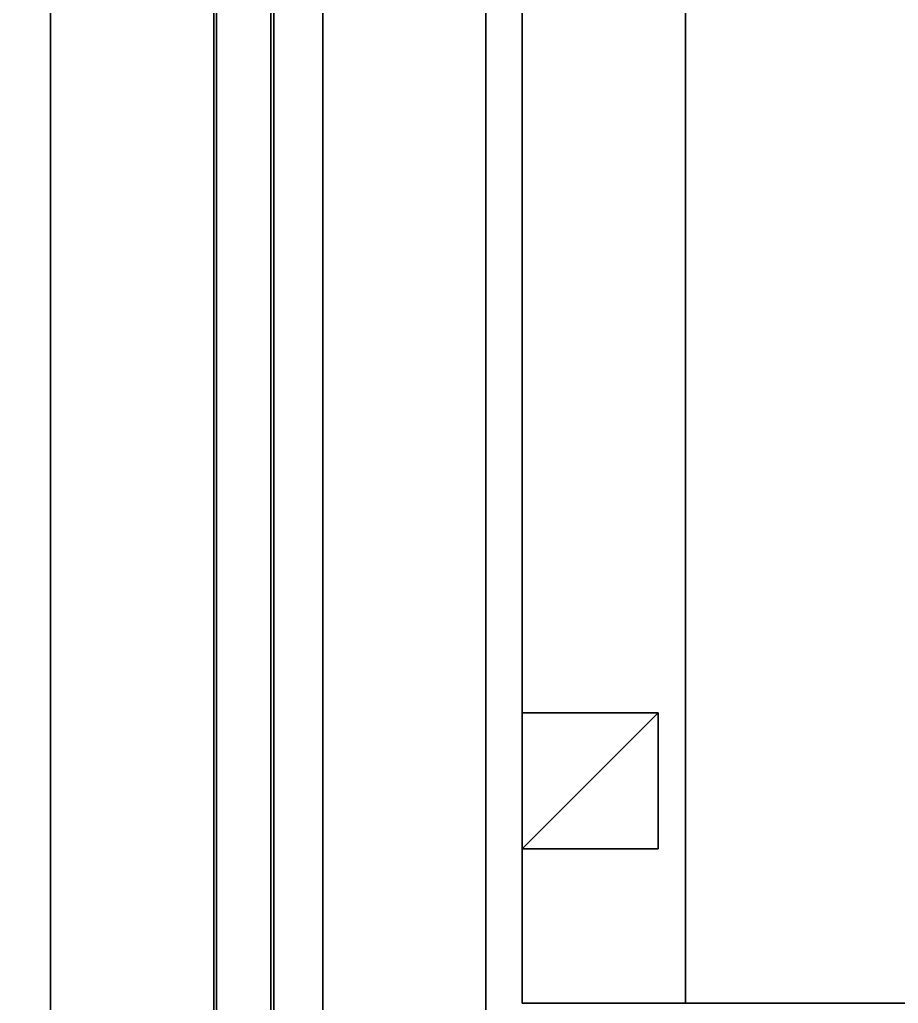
# Model space of a CAD drawing. Extents: x 0 to 4257, y -4384 to 0.
# Drawn here: x 146.6 to 243.5, y -1737.5 to -1629.1 of the extents above; entities that cross this region are included whole.
import ezdxf

# ---------------------------------------------------------------- set-up
doc = ezdxf.new("R2010")
doc.units = 0
for name, color, linetype in [('LAYER0', 7, 'CONTINUOUS'), ('LAYER1', 7, 'CONTINUOUS'), ('LAYER10', 7, 'CONTINUOUS'), ('LAYER11', 7, 'CONTINUOUS'), ('LAYER17', 9, 'CONTINUOUS'), ('LAYER18', 7, 'CONTINUOUS'), ('LAYER20', 9, 'CONTINUOUS'), ('LAYER3', 7, 'CONTINUOUS'), ('LAYER30', 7, 'CONTINUOUS'), ('LAYER32', 7, 'CONTINUOUS'), ('LAYER33', 253, 'CONTINUOUS'), ('LAYER342', 7, 'CONTINUOUS'), ('LAYER346', 7, 'CONTINUOUS'), ('LAYER40', 7, 'CONTINUOUS'), ('LAYER42', 7, 'CONTINUOUS'), ('LAYER43', 253, 'CONTINUOUS'), ('LAYER50', 7, 'CONTINUOUS'), ('LAYER52', 7, 'CONTINUOUS'), ('LAYER53', 253, 'CONTINUOUS'), ('LAYER60', 7, 'CONTINUOUS'), ('LAYER62', 7, 'CONTINUOUS'), ('LAYER63', 253, 'CONTINUOUS'), ('LAYER70', 7, 'CONTINUOUS'), ('LAYER72', 7, 'CONTINUOUS'), ('LAYER73', 253, 'CONTINUOUS'), ('LAYER9', 7, 'CONTINUOUS')]:
    doc.layers.add(name, color=color, linetype=linetype)

msp = doc.modelspace()

# ---------------------------------------------------------------- linework, layer by layer
at = {"layer": 'LAYER0'}
for points, invisible_edges in [([(609, -946, 359), (0, -4366, 359), (0, -946, 359), (609, -946, 359)], 1), ([(0, -4366, 359), (609, -946, 359), (4239, -4366, 359), (0, -4366, 359)], 3), ([(4239, -4366, 364), (0, -946, 364), (0, -4366, 364), (4239, -4366, 364)], 1), ([(0, -946, 364), (4239, -4366, 364), (609, -946, 364), (0, -946, 364)], 3)]:
    msp.add_3dface(points, dxfattribs=dict(at, invisible_edges=invisible_edges))
at = {"layer": 'LAYER1'}
for points, invisible_edges in [([(0, -946, 364), (150, -1096, 364), (0, -4366, 364), (0, -946, 364)], 3), ([(150, -4216, 364), (0, -4366, 364), (150, -1096, 364), (150, -4216, 364)], 3), ([(150, -1096, 364), (150, -4216, 2700), (150, -4216, 364), (150, -1096, 364)], 1), ([(150, -4216, 2700), (150, -1096, 364), (150, -1096, 2700), (150, -4216, 2700)], 1)]:
    msp.add_3dface(points, dxfattribs=dict(at, invisible_edges=invisible_edges))
at = {"layer": 'LAYER10', "invisible_edges": 1}
for points in [[(174.6, -1786.5, 2064.5), (670, -1144, 2064.5), (174.6, -1144, 2064.5), (174.6, -1786.5, 2064.5)], [(670, -1144, 2064.5), (174.6, -1786.5, 2064.5), (670, -1786.5, 2064.5), (670, -1144, 2064.5)], [(174.6, -1144, 2046.5), (174.6, -1786.5, 2064.5), (174.6, -1144, 2064.5), (174.6, -1144, 2046.5)], [(174.6, -1786.5, 2064.5), (174.6, -1144, 2046.5), (174.6, -1786.5, 2046.5), (174.6, -1786.5, 2064.5)], [(670, -1786.5, 2046.5), (174.6, -1144, 2046.5), (670, -1144, 2046.5), (670, -1786.5, 2046.5)], [(174.6, -1144, 2046.5), (670, -1786.5, 2046.5), (174.6, -1786.5, 2046.5), (174.6, -1144, 2046.5)]]:
    msp.add_3dface(points, dxfattribs=at)
at = {"layer": 'LAYER11', "invisible_edges": 1}
for points in [[(174.6, -1786.5, 2356.75), (670, -1144, 2356.75), (174.6, -1144, 2356.75), (174.6, -1786.5, 2356.75)], [(670, -1144, 2356.75), (174.6, -1786.5, 2356.75), (670, -1786.5, 2356.75), (670, -1144, 2356.75)], [(174.6, -1144, 2338.75), (174.6, -1786.5, 2356.75), (174.6, -1144, 2356.75), (174.6, -1144, 2338.75)], [(174.6, -1786.5, 2356.75), (174.6, -1144, 2338.75), (174.6, -1786.5, 2338.75), (174.6, -1786.5, 2356.75)], [(670, -1786.5, 2338.75), (174.6, -1144, 2338.75), (670, -1144, 2338.75), (670, -1786.5, 2338.75)], [(174.6, -1144, 2338.75), (670, -1786.5, 2338.75), (174.6, -1786.5, 2338.75), (174.6, -1144, 2338.75)]]:
    msp.add_3dface(points, dxfattribs=at)
at = {"layer": 'LAYER17', "invisible_edges": 1}
for points in [[(150, -1144, 444), (750, -3768, 444), (150, -3768, 444), (150, -1144, 444)], [(750, -3768, 444), (150, -1144, 444), (750, -1144, 444), (750, -3768, 444)], [(150, -3768, 462), (150, -1144, 444), (150, -3768, 444), (150, -3768, 462)], [(150, -1144, 444), (150, -3768, 462), (150, -1144, 462), (150, -1144, 444)], [(750, -1144, 462), (150, -3768, 462), (750, -3768, 462), (750, -1144, 462)], [(150, -3768, 462), (750, -1144, 462), (150, -1144, 462), (150, -3768, 462)]]:
    msp.add_3dface(points, dxfattribs=at)
at = {"layer": 'LAYER18', "invisible_edges": 1}
for points in [[(180, -1144, 444), (180, -3768, 364), (180, -3768, 444), (180, -1144, 444)], [(180, -3768, 364), (180, -1144, 444), (180, -1144, 364), (180, -3768, 364)], [(198, -1144, 364), (180, -3768, 364), (180, -1144, 364), (198, -1144, 364)], [(180, -3768, 364), (198, -1144, 364), (198, -3768, 364), (180, -3768, 364)], [(198, -3768, 444), (180, -1144, 444), (180, -3768, 444), (198, -3768, 444)], [(180, -1144, 444), (198, -3768, 444), (198, -1144, 444), (180, -1144, 444)], [(198, -1144, 364), (198, -3768, 444), (198, -3768, 364), (198, -1144, 364)], [(198, -3768, 444), (198, -1144, 364), (198, -1144, 444), (198, -3768, 444)]]:
    msp.add_3dface(points, dxfattribs=at)
at = {"layer": 'LAYER20', "invisible_edges": 1}
for points in [[(150, -3768, 2649), (750, -1144, 2649), (150, -1144, 2649), (150, -3768, 2649)], [(750, -1144, 2649), (150, -3768, 2649), (750, -3768, 2649), (750, -1144, 2649)], [(150, -1144, 2631), (150, -3768, 2649), (150, -1144, 2649), (150, -1144, 2631)], [(150, -3768, 2649), (150, -1144, 2631), (150, -3768, 2631), (150, -3768, 2649)], [(750, -3768, 2631), (150, -1144, 2631), (750, -1144, 2631), (750, -3768, 2631)], [(150, -1144, 2631), (750, -3768, 2631), (150, -3768, 2631), (150, -1144, 2631)]]:
    msp.add_3dface(points, dxfattribs=at)
at = {"layer": 'LAYER3', "invisible_edges": 1}
for points in [[(174.6, -1786.5, 1480), (670, -1144, 1480), (174.6, -1144, 1480), (174.6, -1786.5, 1480)], [(670, -1144, 1480), (174.6, -1786.5, 1480), (670, -1786.5, 1480), (670, -1144, 1480)], [(174.6, -1144, 1462), (174.6, -1786.5, 1480), (174.6, -1144, 1480), (174.6, -1144, 1462)], [(174.6, -1786.5, 1480), (174.6, -1144, 1462), (174.6, -1786.5, 1462), (174.6, -1786.5, 1480)], [(670, -1786.5, 1462), (174.6, -1144, 1462), (670, -1144, 1462), (670, -1786.5, 1462)], [(174.6, -1144, 1462), (670, -1786.5, 1462), (174.6, -1786.5, 1462), (174.6, -1144, 1462)]]:
    msp.add_3dface(points, dxfattribs=at)
at = {"layer": 'LAYER30', "invisible_edges": 1}
for points in [[(202, -1193, 502), (652, -1737.5, 502), (202, -1737.5, 502), (202, -1193, 502)], [(652, -1737.5, 502), (202, -1193, 502), (652, -1193, 502), (652, -1737.5, 502)], [(202, -1737.5, 520), (202, -1193, 502), (202, -1737.5, 502), (202, -1737.5, 520)], [(202, -1193, 502), (202, -1737.5, 520), (202, -1193, 520), (202, -1193, 502)], [(652, -1193, 520), (202, -1737.5, 520), (652, -1737.5, 520), (652, -1193, 520)], [(202, -1737.5, 520), (652, -1193, 520), (202, -1193, 520), (202, -1737.5, 520)], [(202, -1737.5, 520), (652, -1737.5, 502), (652, -1737.5, 520), (202, -1737.5, 520)], [(652, -1737.5, 502), (202, -1737.5, 520), (202, -1737.5, 502), (652, -1737.5, 502)]]:
    msp.add_3dface(points, dxfattribs=at)
at = {"layer": 'LAYER32', "invisible_edges": 1}
for points in [[(202, -1193, 590), (202, -1737.5, 520), (202, -1737.5, 590), (202, -1193, 590)], [(202, -1737.5, 520), (202, -1193, 590), (202, -1193, 520), (202, -1737.5, 520)], [(220, -1193, 520), (202, -1737.5, 520), (202, -1193, 520), (220, -1193, 520)], [(202, -1737.5, 520), (220, -1193, 520), (220, -1737.5, 520), (202, -1737.5, 520)], [(220, -1737.5, 590), (202, -1193, 590), (202, -1737.5, 590), (220, -1737.5, 590)], [(202, -1193, 590), (220, -1737.5, 590), (220, -1193, 590), (202, -1193, 590)], [(220, -1193, 520), (220, -1737.5, 590), (220, -1737.5, 520), (220, -1193, 520)], [(220, -1737.5, 590), (220, -1193, 520), (220, -1193, 590), (220, -1737.5, 590)], [(220, -1737.5, 590), (202, -1737.5, 520), (220, -1737.5, 520), (220, -1737.5, 590)], [(202, -1737.5, 520), (220, -1737.5, 590), (202, -1737.5, 590), (202, -1737.5, 520)]]:
    msp.add_3dface(points, dxfattribs=at)
at = {"layer": 'LAYER33'}
for points in [[(217, -1720.5, 520), (217, -1705.5, 520), (202, -1720.5, 520), (217, -1720.5, 520)], [(202, -1720.5, 520), (217, -1705.5, 520), (202, -1705.5, 520), (202, -1720.5, 520)], [(202, -1720.5, 520), (202, -1705.5, 520), (202, -1720.5, 504), (202, -1720.5, 520)], [(202, -1720.5, 504), (202, -1705.5, 520), (202, -1705.5, 504), (202, -1720.5, 504)], [(217, -1720.5, 504), (202, -1720.5, 504), (217, -1705.5, 504), (217, -1720.5, 504)], [(217, -1705.5, 504), (202, -1720.5, 504), (202, -1705.5, 504), (217, -1705.5, 504)], [(217, -1705.5, 504), (202, -1705.5, 504), (217, -1705.5, 520), (217, -1705.5, 504)], [(217, -1705.5, 520), (202, -1705.5, 504), (202, -1705.5, 520), (217, -1705.5, 520)], [(217, -1720.5, 504), (217, -1705.5, 504), (217, -1720.5, 520), (217, -1720.5, 504)], [(217, -1720.5, 520), (217, -1705.5, 504), (217, -1705.5, 520), (217, -1720.5, 520)], [(217, -1720.5, 520), (202, -1720.5, 520), (217, -1720.5, 504), (217, -1720.5, 520)], [(217, -1720.5, 504), (202, -1720.5, 520), (202, -1720.5, 504), (217, -1720.5, 504)]]:
    msp.add_3dface(points, dxfattribs=at)
at = {"layer": 'LAYER342', "invisible_edges": 1}
for points in [[(150, -1144, 1606.5), (150, -1786.5, 1486.5), (150, -1786.5, 1606.5), (150, -1144, 1606.5)], [(150, -1786.5, 1486.5), (150, -1144, 1606.5), (150, -1144, 1486.5), (150, -1786.5, 1486.5)], [(168, -1144, 1486.5), (150, -1786.5, 1486.5), (150, -1144, 1486.5), (168, -1144, 1486.5)], [(150, -1786.5, 1486.5), (168, -1144, 1486.5), (168, -1786.5, 1486.5), (150, -1786.5, 1486.5)], [(168, -1786.5, 1606.5), (150, -1144, 1606.5), (150, -1786.5, 1606.5), (168, -1786.5, 1606.5)], [(150, -1144, 1606.5), (168, -1786.5, 1606.5), (168, -1144, 1606.5), (150, -1144, 1606.5)], [(168, -1144, 1486.5), (168, -1786.5, 1606.5), (168, -1786.5, 1486.5), (168, -1144, 1486.5)], [(168, -1786.5, 1606.5), (168, -1144, 1486.5), (168, -1144, 1606.5), (168, -1786.5, 1606.5)]]:
    msp.add_3dface(points, dxfattribs=at)
at = {"layer": 'LAYER346', "invisible_edges": 1}
for points in [[(168.3, -1140, 458), (174.3, -1790.5, 458), (168.3, -1790.5, 458), (168.3, -1140, 458)], [(174.3, -1790.5, 458), (168.3, -1140, 458), (174.3, -1140, 458), (174.3, -1790.5, 458)], [(174.3, -1140, 2635), (168.3, -1790.5, 2635), (174.3, -1790.5, 2635), (174.3, -1140, 2635)], [(168.3, -1790.5, 2635), (174.3, -1140, 2635), (168.3, -1140, 2635), (168.3, -1790.5, 2635)], [(168.3, -1790.5, 2635), (168.3, -1140, 458), (168.3, -1790.5, 458), (168.3, -1790.5, 2635)], [(168.3, -1140, 458), (168.3, -1790.5, 2635), (168.3, -1140, 2635), (168.3, -1140, 458)], [(174.3, -1140, 2635), (174.3, -1790.5, 458), (174.3, -1140, 458), (174.3, -1140, 2635)], [(174.3, -1790.5, 458), (174.3, -1140, 2635), (174.3, -1790.5, 2635), (174.3, -1790.5, 458)]]:
    msp.add_3dface(points, dxfattribs=at)
at = {"layer": 'LAYER40', "invisible_edges": 1}
for points in [[(202, -1193, 694), (652, -1737.5, 694), (202, -1737.5, 694), (202, -1193, 694)], [(652, -1737.5, 694), (202, -1193, 694), (652, -1193, 694), (652, -1737.5, 694)], [(202, -1737.5, 712), (202, -1193, 694), (202, -1737.5, 694), (202, -1737.5, 712)], [(202, -1193, 694), (202, -1737.5, 712), (202, -1193, 712), (202, -1193, 694)], [(652, -1193, 712), (202, -1737.5, 712), (652, -1737.5, 712), (652, -1193, 712)], [(202, -1737.5, 712), (652, -1193, 712), (202, -1193, 712), (202, -1737.5, 712)], [(202, -1737.5, 712), (652, -1737.5, 694), (652, -1737.5, 712), (202, -1737.5, 712)], [(652, -1737.5, 694), (202, -1737.5, 712), (202, -1737.5, 694), (652, -1737.5, 694)]]:
    msp.add_3dface(points, dxfattribs=at)
at = {"layer": 'LAYER42', "invisible_edges": 1}
for points in [[(202, -1193, 782), (202, -1737.5, 712), (202, -1737.5, 782), (202, -1193, 782)], [(202, -1737.5, 712), (202, -1193, 782), (202, -1193, 712), (202, -1737.5, 712)], [(220, -1193, 712), (202, -1737.5, 712), (202, -1193, 712), (220, -1193, 712)], [(202, -1737.5, 712), (220, -1193, 712), (220, -1737.5, 712), (202, -1737.5, 712)], [(220, -1737.5, 782), (202, -1193, 782), (202, -1737.5, 782), (220, -1737.5, 782)], [(202, -1193, 782), (220, -1737.5, 782), (220, -1193, 782), (202, -1193, 782)], [(220, -1193, 712), (220, -1737.5, 782), (220, -1737.5, 712), (220, -1193, 712)], [(220, -1737.5, 782), (220, -1193, 712), (220, -1193, 782), (220, -1737.5, 782)], [(220, -1737.5, 782), (202, -1737.5, 712), (220, -1737.5, 712), (220, -1737.5, 782)], [(202, -1737.5, 712), (220, -1737.5, 782), (202, -1737.5, 782), (202, -1737.5, 712)]]:
    msp.add_3dface(points, dxfattribs=at)
at = {"layer": 'LAYER43'}
for points in [[(217, -1720.5, 712), (217, -1705.5, 712), (202, -1720.5, 712), (217, -1720.5, 712)], [(202, -1720.5, 712), (217, -1705.5, 712), (202, -1705.5, 712), (202, -1720.5, 712)], [(202, -1720.5, 712), (202, -1705.5, 712), (202, -1720.5, 696), (202, -1720.5, 712)], [(202, -1720.5, 696), (202, -1705.5, 712), (202, -1705.5, 696), (202, -1720.5, 696)], [(217, -1720.5, 696), (202, -1720.5, 696), (217, -1705.5, 696), (217, -1720.5, 696)], [(217, -1705.5, 696), (202, -1720.5, 696), (202, -1705.5, 696), (217, -1705.5, 696)], [(217, -1705.5, 696), (202, -1705.5, 696), (217, -1705.5, 712), (217, -1705.5, 696)], [(217, -1705.5, 712), (202, -1705.5, 696), (202, -1705.5, 712), (217, -1705.5, 712)], [(217, -1720.5, 696), (217, -1705.5, 696), (217, -1720.5, 712), (217, -1720.5, 696)], [(217, -1720.5, 712), (217, -1705.5, 696), (217, -1705.5, 712), (217, -1720.5, 712)], [(217, -1720.5, 712), (202, -1720.5, 712), (217, -1720.5, 696), (217, -1720.5, 712)], [(217, -1720.5, 696), (202, -1720.5, 712), (202, -1720.5, 696), (217, -1720.5, 696)]]:
    msp.add_3dface(points, dxfattribs=at)
at = {"layer": 'LAYER50', "invisible_edges": 1}
for points in [[(202, -1193, 886), (652, -1737.5, 886), (202, -1737.5, 886), (202, -1193, 886)], [(652, -1737.5, 886), (202, -1193, 886), (652, -1193, 886), (652, -1737.5, 886)], [(202, -1737.5, 904), (202, -1193, 886), (202, -1737.5, 886), (202, -1737.5, 904)], [(202, -1193, 886), (202, -1737.5, 904), (202, -1193, 904), (202, -1193, 886)], [(652, -1193, 904), (202, -1737.5, 904), (652, -1737.5, 904), (652, -1193, 904)], [(202, -1737.5, 904), (652, -1193, 904), (202, -1193, 904), (202, -1737.5, 904)], [(202, -1737.5, 904), (652, -1737.5, 886), (652, -1737.5, 904), (202, -1737.5, 904)], [(652, -1737.5, 886), (202, -1737.5, 904), (202, -1737.5, 886), (652, -1737.5, 886)]]:
    msp.add_3dface(points, dxfattribs=at)
at = {"layer": 'LAYER52', "invisible_edges": 1}
for points in [[(202, -1193, 974), (202, -1737.5, 904), (202, -1737.5, 974), (202, -1193, 974)], [(202, -1737.5, 904), (202, -1193, 974), (202, -1193, 904), (202, -1737.5, 904)], [(220, -1193, 904), (202, -1737.5, 904), (202, -1193, 904), (220, -1193, 904)], [(202, -1737.5, 904), (220, -1193, 904), (220, -1737.5, 904), (202, -1737.5, 904)], [(220, -1737.5, 974), (202, -1193, 974), (202, -1737.5, 974), (220, -1737.5, 974)], [(202, -1193, 974), (220, -1737.5, 974), (220, -1193, 974), (202, -1193, 974)], [(220, -1193, 904), (220, -1737.5, 974), (220, -1737.5, 904), (220, -1193, 904)], [(220, -1737.5, 974), (220, -1193, 904), (220, -1193, 974), (220, -1737.5, 974)], [(220, -1737.5, 974), (202, -1737.5, 904), (220, -1737.5, 904), (220, -1737.5, 974)], [(202, -1737.5, 904), (220, -1737.5, 974), (202, -1737.5, 974), (202, -1737.5, 904)]]:
    msp.add_3dface(points, dxfattribs=at)
at = {"layer": 'LAYER53'}
for points in [[(217, -1720.5, 904), (217, -1705.5, 904), (202, -1720.5, 904), (217, -1720.5, 904)], [(202, -1720.5, 904), (217, -1705.5, 904), (202, -1705.5, 904), (202, -1720.5, 904)], [(202, -1720.5, 904), (202, -1705.5, 904), (202, -1720.5, 888), (202, -1720.5, 904)], [(202, -1720.5, 888), (202, -1705.5, 904), (202, -1705.5, 888), (202, -1720.5, 888)], [(217, -1720.5, 888), (202, -1720.5, 888), (217, -1705.5, 888), (217, -1720.5, 888)], [(217, -1705.5, 888), (202, -1720.5, 888), (202, -1705.5, 888), (217, -1705.5, 888)], [(217, -1705.5, 888), (202, -1705.5, 888), (217, -1705.5, 904), (217, -1705.5, 888)], [(217, -1705.5, 904), (202, -1705.5, 888), (202, -1705.5, 904), (217, -1705.5, 904)], [(217, -1720.5, 888), (217, -1705.5, 888), (217, -1720.5, 904), (217, -1720.5, 888)], [(217, -1720.5, 904), (217, -1705.5, 888), (217, -1705.5, 904), (217, -1720.5, 904)], [(217, -1720.5, 904), (202, -1720.5, 904), (217, -1720.5, 888), (217, -1720.5, 904)], [(217, -1720.5, 888), (202, -1720.5, 904), (202, -1720.5, 888), (217, -1720.5, 888)]]:
    msp.add_3dface(points, dxfattribs=at)
at = {"layer": 'LAYER60', "invisible_edges": 1}
for points in [[(202, -1193, 1078), (652, -1737.5, 1078), (202, -1737.5, 1078), (202, -1193, 1078)], [(652, -1737.5, 1078), (202, -1193, 1078), (652, -1193, 1078), (652, -1737.5, 1078)], [(202, -1737.5, 1096), (202, -1193, 1078), (202, -1737.5, 1078), (202, -1737.5, 1096)], [(202, -1193, 1078), (202, -1737.5, 1096), (202, -1193, 1096), (202, -1193, 1078)], [(652, -1193, 1096), (202, -1737.5, 1096), (652, -1737.5, 1096), (652, -1193, 1096)], [(202, -1737.5, 1096), (652, -1193, 1096), (202, -1193, 1096), (202, -1737.5, 1096)], [(202, -1737.5, 1096), (652, -1737.5, 1078), (652, -1737.5, 1096), (202, -1737.5, 1096)], [(652, -1737.5, 1078), (202, -1737.5, 1096), (202, -1737.5, 1078), (652, -1737.5, 1078)]]:
    msp.add_3dface(points, dxfattribs=at)
at = {"layer": 'LAYER62', "invisible_edges": 1}
for points in [[(202, -1193, 1166), (202, -1737.5, 1096), (202, -1737.5, 1166), (202, -1193, 1166)], [(202, -1737.5, 1096), (202, -1193, 1166), (202, -1193, 1096), (202, -1737.5, 1096)], [(220, -1193, 1096), (202, -1737.5, 1096), (202, -1193, 1096), (220, -1193, 1096)], [(202, -1737.5, 1096), (220, -1193, 1096), (220, -1737.5, 1096), (202, -1737.5, 1096)], [(220, -1737.5, 1166), (202, -1193, 1166), (202, -1737.5, 1166), (220, -1737.5, 1166)], [(202, -1193, 1166), (220, -1737.5, 1166), (220, -1193, 1166), (202, -1193, 1166)], [(220, -1193, 1096), (220, -1737.5, 1166), (220, -1737.5, 1096), (220, -1193, 1096)], [(220, -1737.5, 1166), (220, -1193, 1096), (220, -1193, 1166), (220, -1737.5, 1166)], [(220, -1737.5, 1166), (202, -1737.5, 1096), (220, -1737.5, 1096), (220, -1737.5, 1166)], [(202, -1737.5, 1096), (220, -1737.5, 1166), (202, -1737.5, 1166), (202, -1737.5, 1096)]]:
    msp.add_3dface(points, dxfattribs=at)
at = {"layer": 'LAYER63'}
for points in [[(217, -1720.5, 1096), (217, -1705.5, 1096), (202, -1720.5, 1096), (217, -1720.5, 1096)], [(202, -1720.5, 1096), (217, -1705.5, 1096), (202, -1705.5, 1096), (202, -1720.5, 1096)], [(202, -1720.5, 1096), (202, -1705.5, 1096), (202, -1720.5, 1080), (202, -1720.5, 1096)], [(202, -1720.5, 1080), (202, -1705.5, 1096), (202, -1705.5, 1080), (202, -1720.5, 1080)], [(217, -1720.5, 1080), (202, -1720.5, 1080), (217, -1705.5, 1080), (217, -1720.5, 1080)], [(217, -1705.5, 1080), (202, -1720.5, 1080), (202, -1705.5, 1080), (217, -1705.5, 1080)], [(217, -1705.5, 1080), (202, -1705.5, 1080), (217, -1705.5, 1096), (217, -1705.5, 1080)], [(217, -1705.5, 1096), (202, -1705.5, 1080), (202, -1705.5, 1096), (217, -1705.5, 1096)], [(217, -1720.5, 1080), (217, -1705.5, 1080), (217, -1720.5, 1096), (217, -1720.5, 1080)], [(217, -1720.5, 1096), (217, -1705.5, 1080), (217, -1705.5, 1096), (217, -1720.5, 1096)], [(217, -1720.5, 1096), (202, -1720.5, 1096), (217, -1720.5, 1080), (217, -1720.5, 1096)], [(217, -1720.5, 1080), (202, -1720.5, 1096), (202, -1720.5, 1080), (217, -1720.5, 1080)]]:
    msp.add_3dface(points, dxfattribs=at)
at = {"layer": 'LAYER70', "invisible_edges": 1}
for points in [[(202, -1193, 1270), (652, -1737.5, 1270), (202, -1737.5, 1270), (202, -1193, 1270)], [(652, -1737.5, 1270), (202, -1193, 1270), (652, -1193, 1270), (652, -1737.5, 1270)], [(202, -1737.5, 1288), (202, -1193, 1270), (202, -1737.5, 1270), (202, -1737.5, 1288)], [(202, -1193, 1270), (202, -1737.5, 1288), (202, -1193, 1288), (202, -1193, 1270)], [(652, -1193, 1288), (202, -1737.5, 1288), (652, -1737.5, 1288), (652, -1193, 1288)], [(202, -1737.5, 1288), (652, -1193, 1288), (202, -1193, 1288), (202, -1737.5, 1288)], [(202, -1737.5, 1288), (652, -1737.5, 1270), (652, -1737.5, 1288), (202, -1737.5, 1288)], [(652, -1737.5, 1270), (202, -1737.5, 1288), (202, -1737.5, 1270), (652, -1737.5, 1270)]]:
    msp.add_3dface(points, dxfattribs=at)
at = {"layer": 'LAYER72', "invisible_edges": 1}
for points in [[(202, -1193, 1358), (202, -1737.5, 1288), (202, -1737.5, 1358), (202, -1193, 1358)], [(202, -1737.5, 1288), (202, -1193, 1358), (202, -1193, 1288), (202, -1737.5, 1288)], [(220, -1193, 1288), (202, -1737.5, 1288), (202, -1193, 1288), (220, -1193, 1288)], [(202, -1737.5, 1288), (220, -1193, 1288), (220, -1737.5, 1288), (202, -1737.5, 1288)], [(220, -1737.5, 1358), (202, -1193, 1358), (202, -1737.5, 1358), (220, -1737.5, 1358)], [(202, -1193, 1358), (220, -1737.5, 1358), (220, -1193, 1358), (202, -1193, 1358)], [(220, -1193, 1288), (220, -1737.5, 1358), (220, -1737.5, 1288), (220, -1193, 1288)], [(220, -1737.5, 1358), (220, -1193, 1288), (220, -1193, 1358), (220, -1737.5, 1358)], [(220, -1737.5, 1358), (202, -1737.5, 1288), (220, -1737.5, 1288), (220, -1737.5, 1358)], [(202, -1737.5, 1288), (220, -1737.5, 1358), (202, -1737.5, 1358), (202, -1737.5, 1288)]]:
    msp.add_3dface(points, dxfattribs=at)
at = {"layer": 'LAYER73'}
for points in [[(217, -1720.5, 1288), (217, -1705.5, 1288), (202, -1720.5, 1288), (217, -1720.5, 1288)], [(202, -1720.5, 1288), (217, -1705.5, 1288), (202, -1705.5, 1288), (202, -1720.5, 1288)], [(202, -1720.5, 1288), (202, -1705.5, 1288), (202, -1720.5, 1272), (202, -1720.5, 1288)], [(202, -1720.5, 1272), (202, -1705.5, 1288), (202, -1705.5, 1272), (202, -1720.5, 1272)], [(217, -1720.5, 1272), (202, -1720.5, 1272), (217, -1705.5, 1272), (217, -1720.5, 1272)], [(217, -1705.5, 1272), (202, -1720.5, 1272), (202, -1705.5, 1272), (217, -1705.5, 1272)], [(217, -1705.5, 1272), (202, -1705.5, 1272), (217, -1705.5, 1288), (217, -1705.5, 1272)], [(217, -1705.5, 1288), (202, -1705.5, 1272), (202, -1705.5, 1288), (217, -1705.5, 1288)], [(217, -1720.5, 1272), (217, -1705.5, 1272), (217, -1720.5, 1288), (217, -1720.5, 1272)], [(217, -1720.5, 1288), (217, -1705.5, 1272), (217, -1705.5, 1288), (217, -1720.5, 1288)], [(217, -1720.5, 1288), (202, -1720.5, 1288), (217, -1720.5, 1272), (217, -1720.5, 1288)], [(217, -1720.5, 1272), (202, -1720.5, 1288), (202, -1720.5, 1272), (217, -1720.5, 1272)]]:
    msp.add_3dface(points, dxfattribs=at)
at = {"layer": 'LAYER9', "invisible_edges": 1}
for points in [[(174.6, -1786.5, 1772.25), (670, -1144, 1772.25), (174.6, -1144, 1772.25), (174.6, -1786.5, 1772.25)], [(670, -1144, 1772.25), (174.6, -1786.5, 1772.25), (670, -1786.5, 1772.25), (670, -1144, 1772.25)], [(174.6, -1144, 1754.25), (174.6, -1786.5, 1772.25), (174.6, -1144, 1772.25), (174.6, -1144, 1754.25)], [(174.6, -1786.5, 1772.25), (174.6, -1144, 1754.25), (174.6, -1786.5, 1754.25), (174.6, -1786.5, 1772.25)], [(670, -1786.5, 1754.25), (174.6, -1144, 1754.25), (670, -1144, 1754.25), (670, -1786.5, 1754.25)], [(174.6, -1144, 1754.25), (670, -1786.5, 1754.25), (174.6, -1786.5, 1754.25), (174.6, -1144, 1754.25)]]:
    msp.add_3dface(points, dxfattribs=at)

# ---------------------------------------------------------------- meshes
at = {"layer": 'LAYER1'}
mesh = msp.add_polymesh((9, 2), dxfattribs=at)
for k, corner in enumerate([(1634, -150, 2700), (759, -150, 2700), (1634, -1604, 2700), (1634, -150, 2700), (4089, -1604, 2700), (1634, -1604, 2700), (4089, -4216, 2700), (4089, -1604, 2700), (150, -4216, 2700), (4089, -4216, 2700), (150, -1096, 2700), (150, -4216, 2700), (759, -1096, 2700), (150, -1096, 2700), (759, -150, 2700), (759, -1096, 2700), (609, 0, 2700), (609, -946, 2700)]):
    mesh.set_mesh_vertex(divmod(k, 2), corner)

doc.saveas('drawing.dxf')
